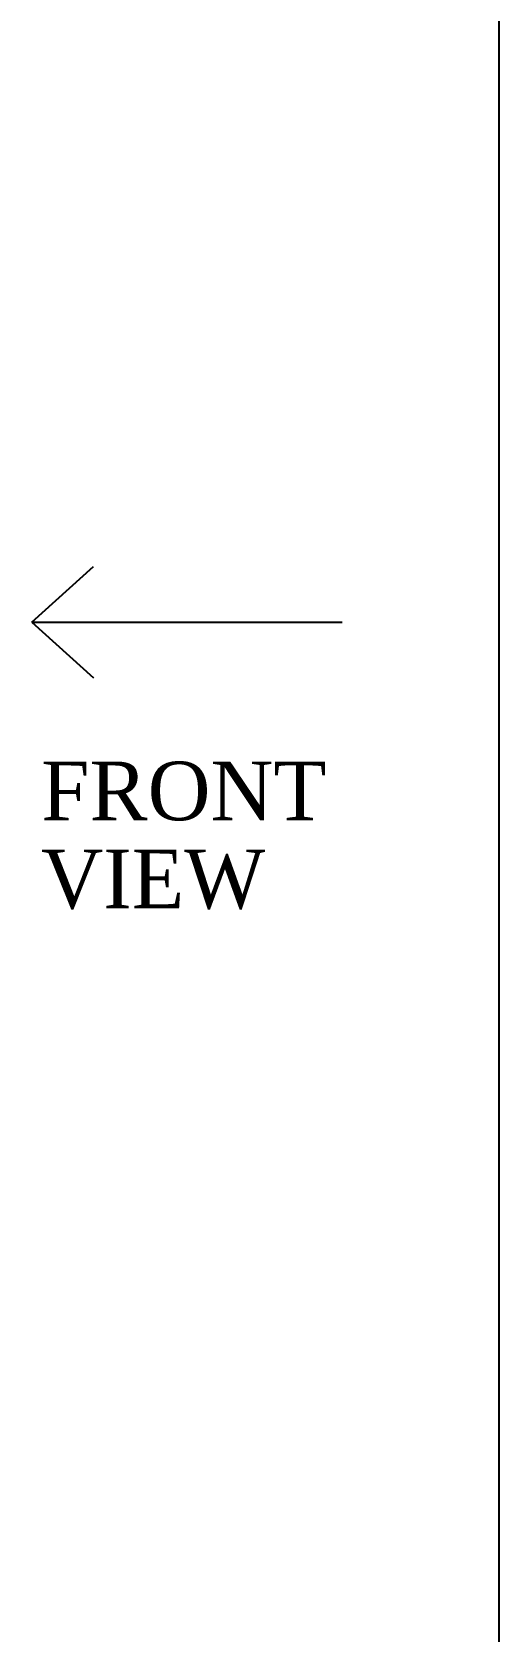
# Model space of a CAD drawing. Header units: millimetres. Extents: x 324 to 7054, y -67 to 2159.
# Drawn here: x 6868 to 7054, y 1006 to 1642 of the extents above; entities that cross this region are included whole.
import ezdxf
from ezdxf.enums import TextEntityAlignment as Align

# ---------------------------------------------------------------- set-up
doc = ezdxf.new("R2010")
doc.units = ezdxf.units.MM
doc.header["$LTSCALE"] = 153.67
doc.layers.get('0').update_dxf_attribs({"linetype": 'CONTINUOUS'})
doc.styles.get("Standard").update_dxf_attribs({"font": 'times.ttf'})

msp = doc.modelspace()

# ---------------------------------------------------------------- linework, layer by layer
at = {"linetype": 'Continuous'}
msp.add_line((7054, -67), (7054, 2159), dxfattribs=at)
at = {"linetype": 'ByBlock'}
for q in [(6892.49101, 1429.42363), (6892.49101, 1385.07731), (6991.57209, 1407.25047)]:
    msp.add_line((6868, 1407.25047), q, dxfattribs=at)

# ---------------------------------------------------------------- texts
for s, width, p, p2 in [('FRONT', 1.00639, (6871.65437, 1328.52151), (6985.32492, 1328.52151)), ('VIEW', 0.992543, (6871.65437, 1293.52151), (6960.9021, 1293.52151))]:
    msp.add_text(s, height=23.333333, dxfattribs=dict(at, width=width)).set_placement(p, p2, align=Align.FIT)

doc.saveas('drawing.dxf')
